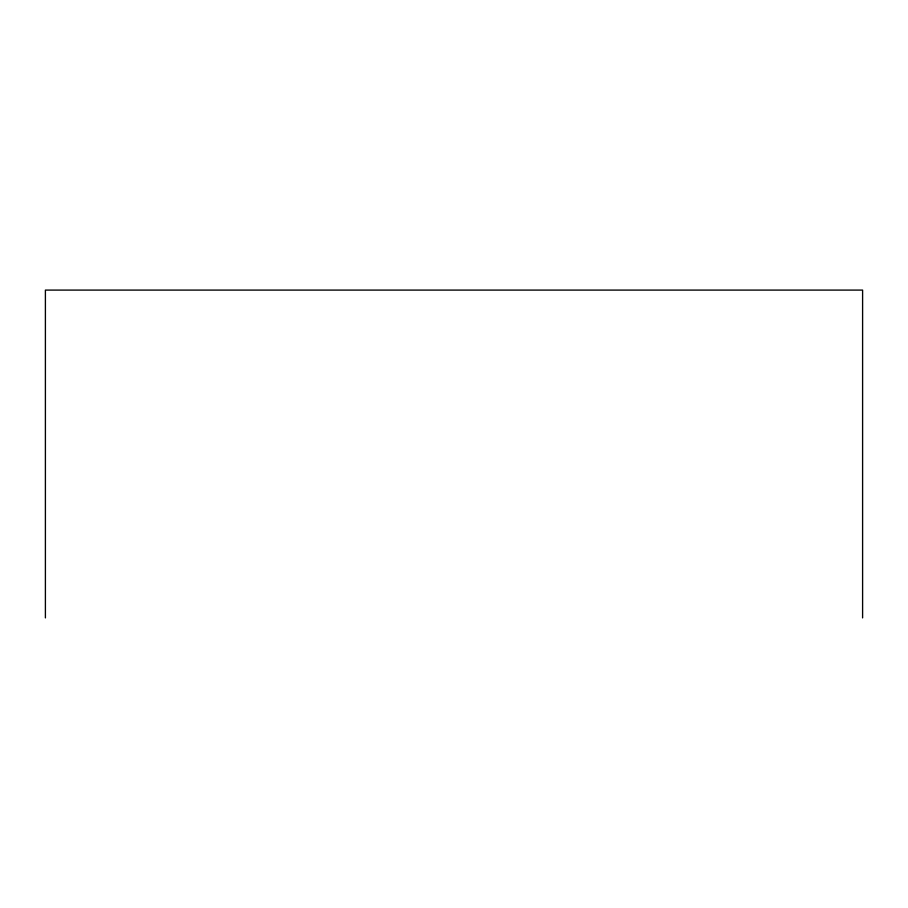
<?xml version="1.0" encoding="UTF-8"?>
<svg xmlns="http://www.w3.org/2000/svg" width="908" height="908" viewBox="0 0 908 908"><rect width="100%" height="100%" fill="white"/><g stroke="black" fill="none" stroke-linecap="round" stroke-linejoin="round"><path stroke-width="1.36" d="M862.6 617.905L862.6 290.095L45.4 290.095L45.4 617.905"/></g></svg>
